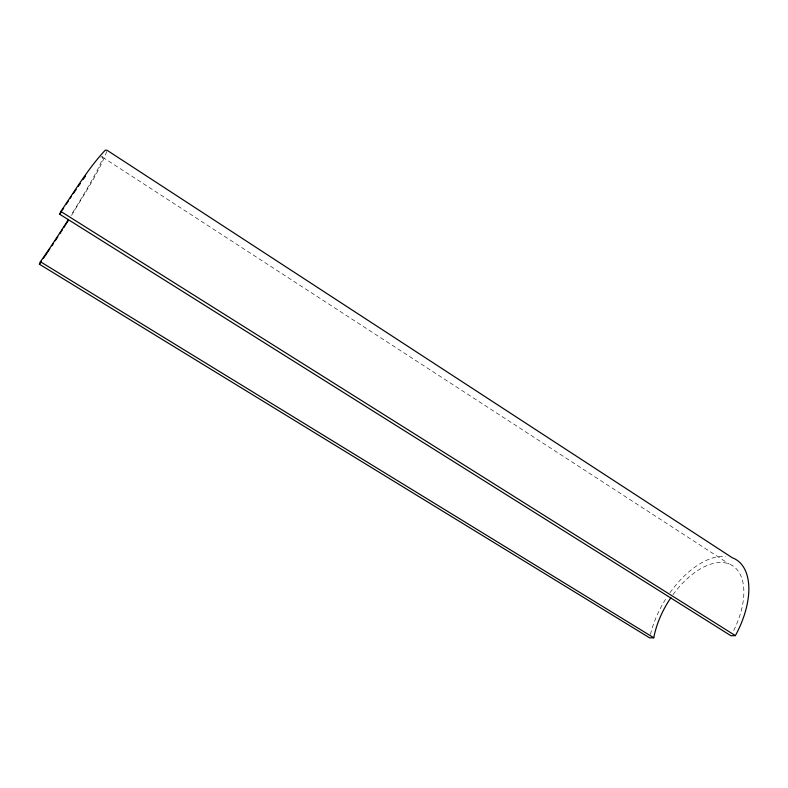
<?xml version="1.0" encoding="UTF-8"?>
<svg xmlns="http://www.w3.org/2000/svg" width="788" height="788" viewBox="0 0 788 788"><rect width="100%" height="100%" fill="white"/><g stroke="black" fill="none" stroke-linecap="round" stroke-linejoin="round"><path stroke-width="0.59" stroke-dasharray="3.94 2.96" d="M106.813 151.483C97.978 174.197 83.961 194.528 71.511 215.38M102.706 157.275L729.127 563.972M650.445 634.468A71.895 39.361 -58.5 0 1 667.17 596.762M669.938 592.724A71.895 39.361 -58.5 0 1 725.62 556.298M672.991 594.704A65.128 35.657 -58.5 0 1 732.505 565.676A65.128 35.657 -58.5 0 1 732.712 632.478M100.825 157.285A77.529 5.092 -57.5 0 1 70.969 215.39"/><path stroke-width="1.18" d="M670.923 597.649A65.128 35.657 -58.5 0 0 653.784 637.778L649.686 637.886L39.4 264.207L40.405 261.734A77.529 5.092 -57.5 0 0 68.438 219.428M59.701 214.237L60.834 211.45C75.057 190.617 88.029 168.602 105.326 150.114L107.207 150.37L732.249 557.727A71.895 39.361 -58.5 0 1 735.391 635.63L730.949 635.749L59.701 214.237A77.529 5.092 -57.5 0 1 61.001 212.218M65.739 224.619L68.31 220.512M51.919 245.856L53.239 243.837M55.209 240.803L57.849 236.764M59.829 233.731L62.459 229.682M63.779 227.663L65.099 225.644M39.4 264.207L41.38 261.311M43.35 258.415L49.94 248.752M40.405 261.734L653.784 637.778M60.834 211.45L735.391 635.63M62.311 210.199A77.529 5.092 -57.5 0 1 63.631 208.18M66.261 204.161A77.529 5.092 -57.5 0 1 68.231 201.196M70.171 198.281A77.529 5.092 -57.5 0 1 71.442 196.389M73.314 193.612A77.529 5.092 -57.5 0 1 76.18 189.416M78.288 186.352A77.529 5.092 -57.5 0 1 80.356 183.387M82.996 179.634A77.529 5.092 -57.5 0 1 85.498 176.157"/></g></svg>
